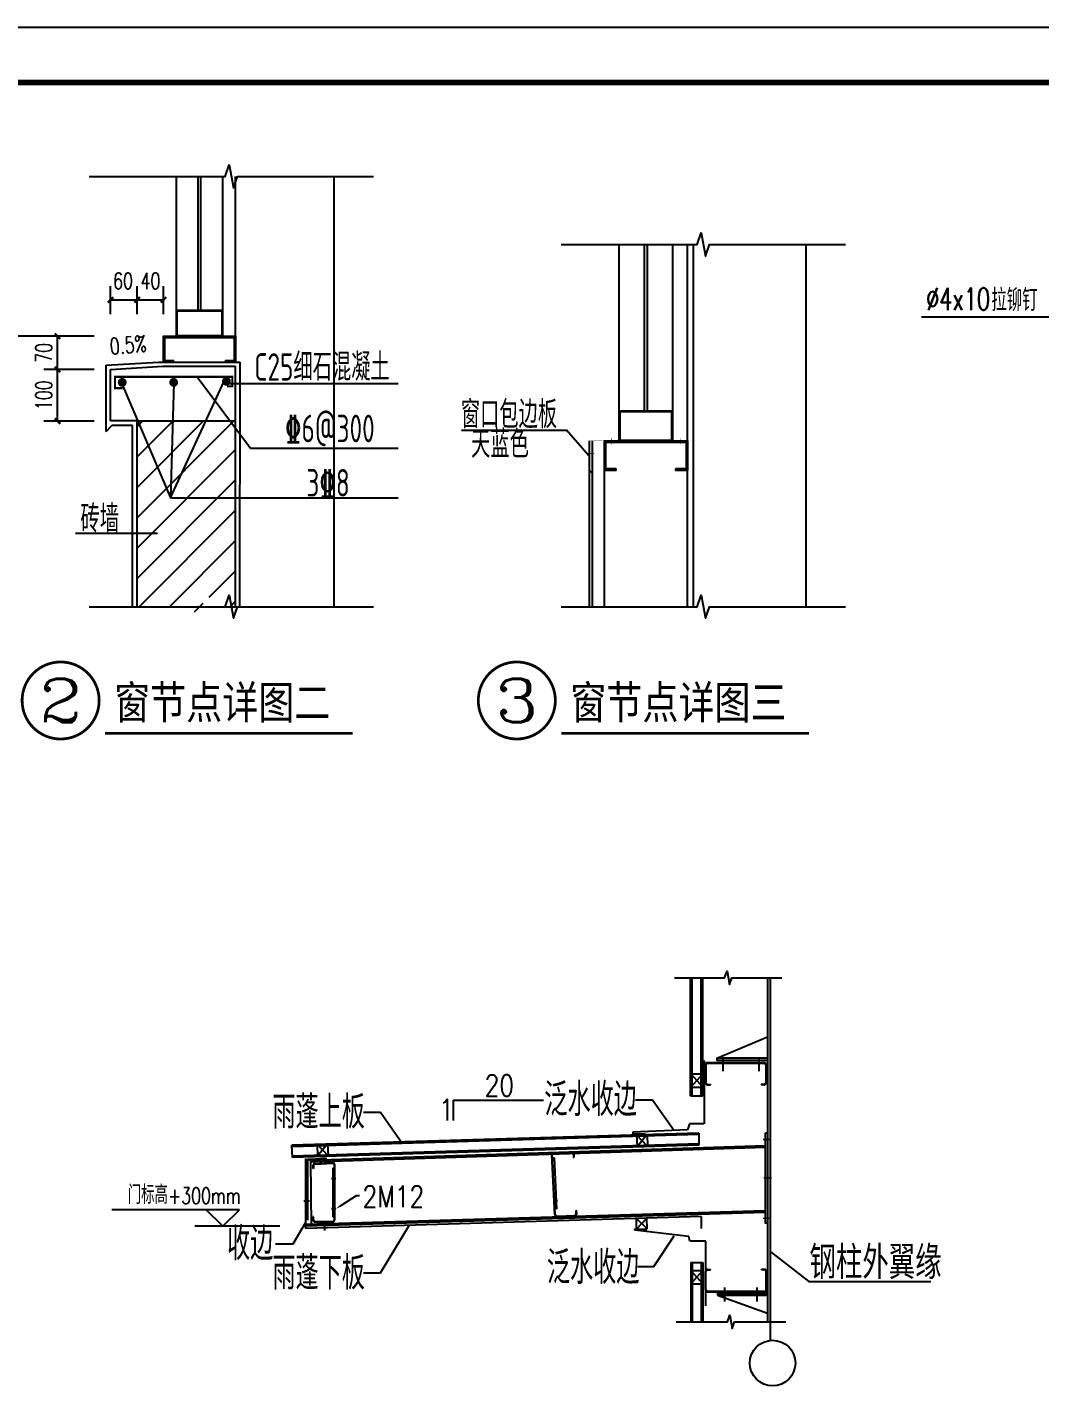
# Model space of a CAD drawing. Extents: x -266287 to 275962, y -324567 to 363765.
# Drawn here: x -177919 to -168724, y 149060 to 161509 of the extents above; entities that cross this region are included whole.
import ezdxf
from ezdxf.enums import TextEntityAlignment as Align

# ---------------------------------------------------------------- set-up
doc = ezdxf.new("R2010")
doc.units = 0
doc.header["$LTSCALE"] = 1000
doc.layers.get('0').update_dxf_attribs({"linetype": 'CONTINUOUS'})
doc.layers.get('Defpoints').update_dxf_attribs({"linetype": 'CONTINUOUS'})
for name, color, linetype in [('1002', 7, 'CONTINUOUS'), ('3', 7, 'CONTINUOUS'), ('AXIS', 3, 'CONTINUOUS'), ('dim', 7, 'CONTINUOUS'), ('DIM_ELEV', 3, 'CONTINUOUS'), ('DIM_IDEN', 3, 'CONTINUOUS'), ('DIM_SYMB', 3, 'CONTINUOUS'), ('PUB_DIM', 3, 'CONTINUOUS'), ('PUB_TEXT', 7, 'CONTINUOUS'), ('PUB_TITLE', 4, 'CONTINUOUS'), ('TEXT', 7, 'CONTINUOUS'), ('WINDOW', 4, 'CONTINUOUS'), ('节点', 112, 'CONTINUOUS')]:
    doc.layers.add(name, color=color, linetype=linetype)
doc.styles.add('-黑体', font='simhei.ttf', dxfattribs={"width": 0.8})
doc.styles.add('_HZTXT', font='txt.shx', dxfattribs={"width": 0.8, "bigfont": 'hztxt.shx'})
doc.styles.add('_TCH_DIM', font='SIMPLEX', dxfattribs={"bigfont": 'GBCBIG'})
doc.styles.add('_TCH_DIM_T3', font='SIMPLEX', dxfattribs={"width": 0.705882, "bigfont": 'GBCBIG'})
doc.styles.add('_TCH_LABEL', font='COMPLEX', dxfattribs={"bigfont": 'GBCBIG'})
doc.styles.add('CHINESE', font='ROMANS.SHX', dxfattribs={"width": 0.8, "bigfont": 'hztxt.shx'})
doc.styles.add('HZ', font='txt', dxfattribs={"bigfont": 'hztxt'})
doc.styles.get("Standard").update_dxf_attribs({"font": 'tssdeng.shx', "width": 0.7, "bigfont": 'hztxt.shx'})
doc.styles.add('TSSD_Norm', font='Tssdeng.shx', dxfattribs={"bigfont": 'hztxt.shx'})
doc.dimstyles.new('_TCH_ARCH&&50', dxfattribs={"dimtxt": 148.75, "dimasz": 50, "dimexe": 125, "dimexo": 150, "dimgap": 50, "dimtad": 1, "dimdec": 0, "dimzin": 0, "dimdsep": 46, "dimtxsty": '_TCH_DIM_T3', "dimblk": 'ARCHTICK', "dimcen": 0.09, "dimclrt": 7, "dimazin": 2, "dimtfac": 1, "dimtdec": 0, "dimtix": 1, "dimtmove": 2, "dimatfit": 3, "dimfxl": 0, "dimtolj": 1, "dimtzin": 0, "dimarcsym": 0})
doc.dimstyles.get("Standard").update_dxf_attribs({"dimscale": 100, "dimtxt": 3.5, "dimasz": 1, "dimexe": 2.5, "dimexo": 3, "dimgap": 1.5, "dimtad": 1, "dimdec": 0, "dimzin": 0, "dimdsep": 46, "dimtxsty": 'Standard', "dimblk": 'ARCHTICK', "dimcen": 0.09, "dimadec": 0, "dimazin": 0, "dimtfac": 1, "dimtdec": 0, "dimtix": 1, "dimtmove": 2, "dimatfit": 3, "dimfxl": 0, "dimtolj": 1, "dimtzin": 0, "dimarcsym": 0})

# ---------------------------------------------------------------- blocks, each defined once
blk = doc.blocks.new('_ArchTick')
at = {"color": 0, "linetype": 'ByBlock', "const_width": 0.4}
blk.add_lwpolyline([(-0.5, -0.5), (0.5, 0.5)], dxfattribs=at)
blk = doc.blocks.new('*D44')
at = {"layer": 'Defpoints', "color": 0}
for p in [(-177645, 158401), (-177163, 158401), (-177163, 157933)]:
    blk.add_point(p, dxfattribs=at)
at = {"layer": 'PUB_DIM', "color": 0, "lineweight": -2}
for p, q in [((-177313, 158401), (-177770, 158401)), ((-177645, 157933), (-177645, 158401)), ((-177313, 157933), (-177770, 157933))]:
    blk.add_line(p, q, dxfattribs=at)
at = {"layer": 'PUB_DIM', "color": 0, "lineweight": -2, "xscale": 50, "yscale": 50, "zscale": 50}
for p, rotation in [((-177645, 158401), 90), ((-177645, 157933), 270)]:
    blk.add_blockref('_ArchTick', p, dxfattribs=dict(at, rotation=rotation))
at = {"layer": 'PUB_DIM', "color": 7, "insert": (-177770, 158167), "char_height": 148.8, "attachment_point": 5, "rotation": 90, "style": '_TCH_DIM_T3'}
blk.add_mtext('\\A1;100', dxfattribs=at)
blk = doc.blocks.new('*D45')
at = {"layer": 'Defpoints', "color": 0}
for p in [(-177645, 158703), (-177163, 158703), (-177163, 158401)]:
    blk.add_point(p, dxfattribs=at)
at = {"layer": 'PUB_DIM', "color": 0, "lineweight": -2}
for p, q in [((-177313, 158703), (-177770, 158703)), ((-177645, 158401), (-177645, 158703)), ((-177313, 158401), (-177770, 158401))]:
    blk.add_line(p, q, dxfattribs=at)
at = {"layer": 'PUB_DIM', "color": 0, "lineweight": -2, "xscale": 50, "yscale": 50, "zscale": 50}
for p, rotation in [((-177645, 158703), 90), ((-177645, 158401), 270)]:
    blk.add_blockref('_ArchTick', p, dxfattribs=dict(at, rotation=rotation))
at = {"layer": 'PUB_DIM', "color": 7, "insert": (-177770, 158552), "char_height": 148.8, "attachment_point": 5, "rotation": 90, "style": '_TCH_DIM_T3'}
blk.add_mtext('\\A1;70', dxfattribs=at)
blk = doc.blocks.new('*D46')
at = {"layer": 'Defpoints', "color": 0}
for p in [(-176683, 159034), (-176923, 158753), (-176683, 158753)]:
    blk.add_point(p, dxfattribs=at)
at = {"layer": 'PUB_DIM', "color": 0, "lineweight": -2}
for p, q in [((-176923, 158903), (-176923, 159159)), ((-176683, 158903), (-176683, 159159)), ((-176923, 159034), (-176683, 159034))]:
    blk.add_line(p, q, dxfattribs=at)
at = {"layer": 'PUB_DIM', "color": 0, "lineweight": -2, "xscale": 50, "yscale": 50, "zscale": 50, "rotation": 180}
blk.add_blockref('_ArchTick', (-176923, 159034), dxfattribs=at)
at = {"layer": 'PUB_DIM', "color": 0, "lineweight": -2, "xscale": 50, "yscale": 50, "zscale": 50}
blk.add_blockref('_ArchTick', (-176683, 159034), dxfattribs=at)
at = {"layer": 'PUB_DIM', "color": 7, "insert": (-176801, 159206), "char_height": 148.8, "attachment_point": 5, "style": '_TCH_DIM_T3'}
blk.add_mtext('\\A1;40', dxfattribs=at)
blk = doc.blocks.new('*D47')
at = {"layer": 'Defpoints', "color": 0}
for p in [(-176923, 159034), (-177163, 158753), (-176923, 158753)]:
    blk.add_point(p, dxfattribs=at)
at = {"layer": 'PUB_DIM', "color": 0, "lineweight": -2}
for p, q in [((-177163, 158903), (-177163, 159159)), ((-176923, 158903), (-176923, 159159)), ((-177163, 159034), (-176923, 159034))]:
    blk.add_line(p, q, dxfattribs=at)
at = {"layer": 'PUB_DIM', "color": 0, "lineweight": -2, "xscale": 50, "yscale": 50, "zscale": 50, "rotation": 180}
blk.add_blockref('_ArchTick', (-177163, 159034), dxfattribs=at)
at = {"layer": 'PUB_DIM', "color": 0, "lineweight": -2, "xscale": 50, "yscale": 50, "zscale": 50}
blk.add_blockref('_ArchTick', (-176923, 159034), dxfattribs=at)
at = {"layer": 'PUB_DIM', "color": 7, "insert": (-177050, 159206), "char_height": 148.8, "attachment_point": 5, "style": '_TCH_DIM_T3'}
blk.add_mtext('\\A1;60', dxfattribs=at)

msp = doc.modelspace()

# ---------------------------------------------------------------- hatches: boundary and pattern name
at = {"layer": 'WINDOW'}
h = msp.add_hatch(dxfattribs=at)
h.set_pattern_fill('ANSI31', scale=1560, style=0)
h.set_pattern_definition([(45, (7305666.25, 10562822.92), (-137.8858223, 137.8858223), [])])
h.paths.add_polyline_path([(-176922.71834, 157933.44946), (-176922.71834, 156245.58978), (-176433.27212, 156245.58978), (-176321.0512, 156081.94981), (-176321.0512, 156409.22975), (-176208.83027, 156245.58978), (-176027.62805, 156245.58978), (-176027.62805, 157933.44946)])

# ---------------------------------------------------------------- linework, layer by layer
at = {"color": 4}
msp.add_line((-176737.53326, 156910.6308), (-177483.30781, 156910.6308), dxfattribs=at)
at = {"layer": '1002'}
for p in [(-173974.17483, 157850.45817), (-172819.87907, 157616.12461)]:
    msp.add_line(p, (-173021.22465, 157850.45817), dxfattribs=at)
at = {"layer": '3'}
for p, q in [((-176565.82805, 158702.97221), (-176565.82805, 160155.43888)), ((-176366.92805, 158936.97221), (-176366.92805, 160155.43888)), ((-176343.52805, 158936.97221), (-176343.52805, 160155.43888)), ((-176144.62805, 158702.97221), (-176144.62805, 160155.43888)), ((-176027.62805, 158468.97221), (-176027.62805, 160155.43888)), ((-175588.09236, 160155.43888), (-174974.31421, 160155.43888)), ((-175131.31445, 156245.58978), (-175131.31445, 160155.43888)), ((-172542.23024, 157753.20099), (-172542.23024, 159536.92631)), ((-172313.09744, 158022.76899), (-172313.09744, 159536.92631)), ((-172286.14064, 158022.76899), (-172286.14064, 159536.92631)), ((-172057.00784, 157753.20099), (-172057.00784, 159536.92631)), ((-171922.22384, 156245.58978), (-171922.22384, 159536.92631)), ((-171868.31024, 156245.58978), (-171868.31024, 159536.92631)), ((-170843.95184, 156245.58978), (-170843.95184, 159536.92631)), ((-177202.71834, 158439.00545), (-176727.8763, 158468.96252)), ((-177202.71834, 157836.2297), (-177202.71834, 158439.00545)), ((-177162.71834, 158401.44946), (-176687.8763, 158431.40653)), ((-177162.71834, 157933.44946), (-177162.71834, 158401.44946)), ((-176727.72272, 158468.97221), (-175987.47447, 158468.97221)), ((-176687.8763, 158431.40653), (-176027.62805, 158431.40653)), ((-176589.22805, 158468.97221), (-176589.22805, 158480.67221)), ((-176121.22805, 158480.67221), (-176121.22805, 158468.97221)), ((-176027.62805, 156245.58978), (-176027.62805, 158431.40653)), ((-175987.62805, 156245.58978), (-175987.47447, 158468.97221)), ((-177202.71834, 157836.2297), (-177152.05397, 157893.44946)), ((-176922.71834, 157933.44946), (-177162.71834, 157933.44946)), ((-176962.71834, 157893.44946), (-177152.05397, 157893.44946)), ((-176962.71834, 156245.58978), (-176962.71834, 157893.44946)), ((-176922.71834, 157933.44946), (-176027.62805, 157933.44946)), ((-176922.71834, 156245.58978), (-176922.71834, 157933.44946)), ((-172811.79824, 156245.58978), (-172811.79824, 157753.20099)), ((-172784.84144, 156245.58978), (-172784.84144, 157753.20099)), ((-172677.01424, 156245.58978), (-172677.01424, 157753.20099)), ((-172569.18704, 157483.63299), (-172569.18704, 157497.11139)), ((-172030.05104, 157497.11139), (-172030.05104, 157483.63299)), ((-172811.79824, 157483.63299), (-172784.84144, 157456.67619)), ((-177128.6419, 156245.58978), (-176433.27212, 156245.58978)), ((-176216.14836, 156245.58978), (-174854.67454, 156245.58978))]:
    msp.add_line(p, q, dxfattribs=at)
for points in [[(-176565.82805, 158702.97221), (-176144.62805, 158702.97221), (-176144.62805, 158936.97221), (-176565.82805, 158936.97221)], [(-176560.21205, 158708.58821), (-176150.24405, 158708.58821), (-176150.24405, 158931.35621), (-176560.21205, 158931.35621)], [(-172542.23024, 157753.20099), (-172057.00784, 157753.20099), (-172057.00784, 158022.76899), (-172542.23024, 158022.76899)], [(-172535.7606, 157759.67062), (-172063.47747, 157759.67062), (-172063.47747, 158016.29936), (-172535.7606, 158016.29936)]]:
    msp.add_lwpolyline(points, close=True, dxfattribs=at)
for points in [[(-176589.22805, 158468.97221), (-176682.82805, 158468.97221), (-176682.82805, 158702.97221), (-176027.62805, 158702.97221), (-176027.62805, 158468.97221), (-176121.22805, 158468.97221)], [(-176589.22805, 158480.67221), (-176671.12805, 158480.67221), (-176671.12805, 158691.27221), (-176039.32805, 158691.27221), (-176039.32805, 158480.67221), (-176121.22805, 158480.67221)], [(-172569.18704, 157483.63299), (-172677.01424, 157483.63299), (-172677.01424, 157753.20099), (-171922.22384, 157753.20099), (-171922.22384, 157483.63299), (-172030.05104, 157483.63299)], [(-172569.18704, 157497.11139), (-172663.53584, 157497.11139), (-172663.53584, 157739.72259), (-171935.70224, 157739.72259), (-171935.70224, 157497.11139), (-172030.05104, 157497.11139)]]:
    msp.add_lwpolyline(points, dxfattribs=at)
at = {"layer": '3', "const_width": 5.39136}
for points in [[(-171922.22384, 157753.20099), (-172811.79824, 157753.20099), (-172811.79824, 157483.63299), (-172784.84144, 157456.67619)], [(-172613.63157, 157775.91084), (-172613.63157, 157720.14345)], [(-171985.6065, 157775.91084), (-171985.6065, 157720.14345)], [(-172845.00485, 157638.88241), (-172770.0666, 157638.88241)]]:
    msp.add_lwpolyline(points, dxfattribs=at)
at = {"layer": 'AXIS'}
msp.add_line((-168026.1266, 158875.66856), (-169796.34928, 158875.66856), dxfattribs=at)
at = {"layer": 'dim', "color": 0}
for p, q in [((-174051.52369, 151761.75968, 0), (-174051.52369, 151577.04861, 0)), ((-174051.52369, 151761.75968, 0), (-173230.7539, 151761.75968, 0)), ((-172395.22592, 151766.07372, 0), (-172239.62925, 151766.07372, 0)), ((-172239.62925, 151766.07372, 0), (-172044.13731, 151487.31186, 0)), ((-174865.91536, 151651.67469, 0), (-174710.31869, 151651.67469, 0)), ((-174710.31869, 151651.67469, 0), (-174514.82675, 151372.91283, 0)), ((-175066.45312, 150806.97556, 0), (-174929.33561, 150894.40966, 0)), ((-174929.33561, 150894.40966, 0), (-174900.69236, 150894.40966, 0)), ((-175503.53027, 150456.40092, 0), (-175392.97212, 150646.5727, 0)), ((-174710.31869, 150194.58275, 0), (-174452.04287, 150624.08261, 0)), ((-172227.08006, 150250.73307, 0), (-172044.71139, 150529.49493, 0)), ((-175666.46362, 150456.40092, 0), (-175503.53027, 150456.40092, 0)), ((-174865.91536, 150194.58275, 0), (-174710.31869, 150194.58275, 0)), ((-172374.02528, 150250.73307, 0), (-172227.08006, 150250.73307, 0)), ((-170818.83197, 150114.14529, 0), (-169710.63197, 150114.14529, 0))]:
    msp.add_line(p, q, dxfattribs=at)
at = {"layer": 'DIM_ELEV'}
for p, q in [((-177770.35298, 158702.97221), (-178270.35298, 158702.97221)), ((-175993.5704, 150766.82159), (-177150.98304, 150766.82159)), ((-176143.5704, 150616.82159), (-176293.5704, 150766.82159)), ((-176143.5704, 150616.82159), (-175993.5704, 150766.82159)), ((-175624.87088, 150616.82159, 0), (-176397.86673, 150616.82159, 0))]:
    msp.add_line(p, q, dxfattribs=at)
at = {"layer": 'DIM_IDEN', "const_width": 25}
for points in [[(-177267.1217, 155393.57674, 1), (-177967.1217, 155393.57674, 1)], [(-173122.80011, 155393.57674, 1), (-173822.80011, 155393.57674, 1)]]:
    msp.add_lwpolyline(points, format="xyb", close=True, dxfattribs=at)
at = {"layer": 'DIM_SYMB'}
for points in [[(-177357.30927, 160155.43888), (-176122.73082, 160155.43888), (-176084.51394, 160260.43888), (-176047.48528, 160050.43888), (-176010.23082, 160155.43888), (-174775.65236, 160155.43888)], [(-173069.94666, 159536.92631), (-171835.3682, 159536.92631), (-171797.15133, 159641.92631), (-171760.12266, 159431.92631), (-171722.8682, 159536.92631), (-170488.28975, 159536.92631)], [(-177357.30927, 156245.58978), (-176122.73082, 156245.58978), (-176084.51394, 156350.58978), (-176047.48528, 156140.58978), (-176010.23082, 156245.58978), (-174775.65236, 156245.58978)], [(-173069.94666, 156245.58978), (-171835.3682, 156245.58978), (-171797.15133, 156350.58978), (-171760.12266, 156140.58978), (-171722.8682, 156245.58978), (-170488.28975, 156245.58978)]]:
    msp.add_lwpolyline(points, dxfattribs=at)
msp.add_lwpolyline([(-176772.63579, 158517.49811, 0, 0, 0), (-177056.98304, 158492.45618, 40, 0, 0), (-177206.40471, 158479.29689, 0, 0, 0)], format="xyseb", dxfattribs=at)
at = {"layer": 'PUB_DIM'}
for p, q in [((-177057.52263, 158263.83612), (-176617.49014, 157235.19028)), ((-176617.49014, 157235.19028), (-176131.12253, 158293.9032)), ((-176589.89488, 158283.88195), (-176617.49014, 157235.19028)), ((-176376.9023, 158334.04538), (-175891.92546, 157685.70246)), ((-175891.92546, 157685.70246), (-174758.62713, 157685.70246)), ((-175388.94993, 157685.70246), (-174551.65128, 157685.70246)), ((-176617.49014, 157235.19028), (-174551.65128, 157235.19028))]:
    msp.add_line(p, q, dxfattribs=at)
for points, const_width in [([(-177053.07184, 158231.66482), (-177122.99253, 158231.66482), (-177122.99253, 158334.04538), (-176056.74195, 158334.04538), (-176056.74195, 158247.91554), (-176107.15118, 158247.91554)], 20), ([(-177212.78245, 155095.39948), (-174964.14012, 155095.39948)], 26.25), ([(-173068.46085, 155095.39948), (-170819.81853, 155095.39948)], 26.25)]:
    msp.add_lwpolyline(points, dxfattribs=dict(at, const_width=const_width))
at = {"layer": 'PUB_DIM', "const_width": 40}
for points in [[(-177077.52263, 158283.83612, 1), (-177037.52263, 158283.83612, 1)], [(-176609.89488, 158283.88195, 1), (-176569.89488, 158283.88195, 1)], [(-176131.12253, 158293.9032, 1), (-176091.12253, 158293.9032, 1)]]:
    msp.add_lwpolyline(points, format="xyb", close=True, dxfattribs=at)
at = {"layer": 'PUB_TITLE'}
msp.add_lwpolyline([(-195865.20461, 140509.34124), (-158715.20461, 140509.34124), (-158715.20461, 161509.34124), (-195865.20461, 161509.34124)], close=True, dxfattribs=at)
msp.add_lwpolyline([(-195865.20461, 140509.34124), (-158715.20461, 140509.34124), (-158715.20461, 161509.34124), (-195865.20461, 161509.34124)], close=True, dxfattribs=at)
at = {"layer": 'PUB_TITLE', "const_width": 50}
msp.add_lwpolyline([(-194615.20461, 141009.34124), (-159215.20461, 141009.34124), (-159215.20461, 161009.34124), (-194615.20461, 161009.34124)], close=True, dxfattribs=at)
msp.add_lwpolyline([(-194615.20461, 141009.34124), (-159215.20461, 141009.34124), (-159215.20461, 161009.34124), (-194615.20461, 161009.34124)], close=True, dxfattribs=at)
at = {"layer": 'WINDOW', "color": 83}
msp.add_line((-176150.2299, 158275.17537), (-174551.65128, 158275.17537), dxfattribs=at)
at = {"layer": '节点', "color": 0}
for p, q in [((-171893.88936, 151800.26108, 0), (-171893.88936, 152874.72341, 0)), ((-171878.9354, 151800.26108, 0), (-171878.9354, 152874.72341, 0)), ((-171796.71855, 151800.26108, 0), (-171796.71855, 152874.72341, 0)), ((-171784.26997, 151800.26108, 0), (-171784.26997, 152874.72341, 0)), ((-171194.03477, 152874.72341, 0), (-171194.03477, 149746.82496, 0)), ((-171170.65766, 152874.72341, 0), (-171170.65766, 149579.53951, 0)), ((-171654.63682, 152142.96152, 0), (-171194.03477, 152337.16873, 0)), ((-171194.03477, 152142.96152, 0), (-171654.63682, 152142.96152, 0)), ((-171654.63682, 152142.96152, 0), (-171654.63682, 152122.18352, 0)), ((-171600.09994, 152154.01536, 0), (-171600.09994, 152024.44126, 0)), ((-171275.65042, 152154.01536, 0), (-171275.65042, 152024.44126, 0)), ((-171771.35577, 152122.19112, 0), (-171771.35577, 151547.40531, 0)), ((-171759.43582, 152083.85872, 0), (-171759.43582, 151920.52361, 0)), ((-171755.54689, 152083.85872, 0), (-171755.54689, 151920.52361, 0)), ((-171739.99116, 152103.30337, 0), (-171226.81569, 152103.30337, 0)), ((-171739.99116, 152099.41444, 0), (-171226.81569, 152099.41444, 0)), ((-171194.03477, 152122.18352, 0), (-171654.63682, 152122.18352, 0)), ((-171211.25997, 152083.85872, 0), (-171211.25997, 151920.52361, 0)), ((-171207.37103, 152083.85872, 0), (-171207.37103, 151920.52361, 0)), ((-171892.97564, 152000.54385, 0), (-171784.26997, 152000.54385, 0)), ((-171892.97564, 152000.54385, 0), (-171784.26997, 151879.57291, 0)), ((-171784.26997, 152000.54385, 0), (-171892.97564, 151879.57291, 0)), ((-171739.99116, 151904.96789, 0), (-171712.76864, 151904.96789, 0)), ((-171739.99116, 151901.07896, 0), (-171712.76864, 151901.07896, 0)), ((-171712.76864, 151904.96789, 0), (-171712.76864, 151901.07896, 0)), ((-171226.81569, 151904.96789, 0), (-171254.03821, 151904.96789, 0)), ((-171254.03821, 151904.96789, 0), (-171254.03821, 151901.07896, 0)), ((-171226.81569, 151901.07896, 0), (-171254.03821, 151901.07896, 0)), ((-171893.88936, 151800.26108, 0), (-171784.26997, 151800.26108, 0)), ((-171892.97564, 151879.57291, 0), (-171784.26997, 151879.57291, 0)), ((-171902.62659, 151546.04249, 0), (-171923.53952, 151492.72281, 0)), ((-171772.71859, 151546.04249, 0), (-171902.62659, 151546.04249, 0)), ((-171817.93285, 151463.42848, 0), (-175515.35492, 151352.14037, 0)), ((-171817.93768, 151449.80597, 0), (-175514.94527, 151338.53035, 0)), ((-171923.53952, 151492.72281, 0), (-172418.27023, 151470.52538, 0)), ((-172418.27023, 151470.52538, 0), (-172417.97382, 151457.27085, 0)), ((-172416.58175, 151455.96609, 0), (-172417.97382, 151457.27085, 0)), ((-172416.58175, 151455.96609, 0), (-172307.15328, 151460.60538, 0)), ((-172384.83703, 151446.21087, 0), (-172380.46459, 151337.13447, 0)), ((-172384.83703, 151446.21087, 0), (-172285.45154, 151340.1487, 0)), ((-172289.82398, 151449.22511, 0), (-172380.46459, 151337.13447, 0)), ((-172289.82398, 151449.22511, 0), (-172285.45154, 151340.1487, 0)), ((-171817.93285, 151463.42848, 0), (-171818.00974, 151353.76238, 0)), ((-175512.05716, 151242.57608, 0), (-175515.35492, 151352.14039, 0)), ((-171818.00491, 151365.14279, 0), (-175512.39938, 151253.94602, 0)), ((-171818.00974, 151353.76238, 0), (-175512.05716, 151242.57608, 0)), ((-175346.16194, 151216.32695, 0), (-171215.15521, 151349.27758, 0)), ((-175339.42997, 151200.88172, 0), (-171215.15521, 151333.61569, 0)), ((-175287.674, 151361.34344, 0), (-175283.30373, 151252.32116, 0)), ((-175187.9199, 151254.86303, 0), (-175287.674, 151361.34344, 0)), ((-175192.29017, 151363.88531, 0), (-175283.30373, 151252.32116, 0)), ((-175192.29017, 151363.88531, 0), (-175187.9199, 151254.86303, 0)), ((-173127.32005, 150722.01272, 0), (-173154.0293, 151264.5307, 0)), ((-173123.4995, 150722.20081, 0), (-173150.20875, 151264.71879, 0)), ((-173134.4805, 151279.28723, 0), (-172974.01067, 151283.94757, 0)), ((-173134.37287, 151283.11089, 0), (-172973.90304, 151287.77123, 0)), ((-172958.58107, 151268.77685, 0), (-172958.35454, 151242.00157, 0)), ((-172954.75603, 151268.80921, 0), (-172954.5295, 151242.03393, 0)), ((-175392.97212, 151232.89705, 0), (-175392.97212, 150596.54853, 0)), ((-175378.90027, 151206.23023, 0), (-175378.70298, 150671.11713, 0)), ((-175375.0751, 151206.23276, 0), (-175374.8779, 150671.26127, 0)), ((-175359.78705, 151224.66028, 0), (-175199.51187, 151233.83371, 0)), ((-175359.78705, 151220.83511, 0), (-175199.51187, 151230.00853, 0)), ((-175346.16194, 151216.32695, 0), (-175341.31772, 150618.36823, 0)), ((-175324.97066, 151166.7158, 0), (-175324.95296, 151139.93957, 0)), ((-175321.12779, 151139.94209, 0), (-175324.95296, 151139.93957, 0)), ((-175321.14548, 151166.71832, 0), (-175321.12779, 151139.94209, 0)), ((-175305.85744, 151185.14585, 0), (-175145.58226, 151194.31927, 0)), ((-175305.85744, 151181.32067, 0), (-175145.58226, 151190.4941, 0)), ((-175144.93447, 151145.07046, 0), (-175130.27496, 151145.08015, 0)), ((-175144.93447, 151145.07046, 0), (-175144.93447, 150701.83591, 0)), ((-175129.95111, 150675.18454, 0), (-175130.28156, 151175.19339, 0)), ((-175126.12589, 150675.12475, 0), (-175126.4564, 151175.21867, 0)), ((-173134.17745, 151237.21445, 0), (-173148.82127, 151236.53622, 0)), ((-173134.17745, 151237.21445, 0), (-173112.43393, 150774.36384, 0)), ((-172958.35454, 151242.00157, 0), (-172954.5295, 151242.03393, 0)), ((-175118.16207, 151048.17807, 0), (-175156.11696, 151048.15299, 0)), ((-173155.42917, 151119.06816, 0), (-173117.51492, 151120.82416, 0)), ((-175356.93419, 150845.38212, 0), (-175406.2259, 150843.89158, 0)), ((-175118.16207, 150774.00293, 0), (-175156.11696, 150773.97784, 0)), ((-173142.56333, 150845.19504, 0), (-173104.64907, 150846.95104, 0)), ((-173112.43393, 150774.36384, 0), (-173127.07684, 150773.66625, 0)), ((-171215.15521, 150756.98989, 0), (-175392.97212, 150631.89707, 0)), ((-171215.15521, 150741.91436, 0), (-175392.97212, 150616.82159, 0)), ((-171797.68998, 150704.73328, 0), (-175392.97212, 150596.54853, 0)), ((-175321.22896, 150702.41523, 0), (-175325.05413, 150702.4127, 0)), ((-175325.03644, 150675.63647, 0), (-175325.05413, 150702.4127, 0)), ((-175321.21126, 150675.639, 0), (-175321.22896, 150702.41523, 0)), ((-175305.90046, 150660.4015, 0), (-175145.24305, 150660.4015, 0)), ((-175305.90046, 150656.57632, 0), (-175145.24305, 150656.57632, 0)), ((-175217.13813, 150579.05012, 0), (-175217.13813, 150656.57632, 0)), ((-175144.93447, 150701.83591, 0), (-175130.27496, 150701.82622, 0)), ((-173107.46493, 150707.67099, 0), (-172947.00186, 150715.57091, 0)), ((-173107.27683, 150703.85044, 0), (-172946.81377, 150711.75036, 0)), ((-172933.78869, 150758.34932, 0), (-172929.96814, 150758.53742, 0)), ((-172932.47204, 150731.60548, 0), (-172933.78869, 150758.34932, 0)), ((-172928.65149, 150731.79357, 0), (-172929.96814, 150758.53742, 0)), ((-172384.42847, 150590.96816, 0), (-172385.82605, 150687.03582, 0)), ((-172289.39254, 150593.14463, 0), (-172385.62285, 150687.04194, 0)), ((-172384.42847, 150590.96816, 0), (-172290.60746, 150689.90102, 0)), ((-172289.3778, 150592.13174, 0), (-172290.60746, 150689.90102, 0)), ((-171797.13483, 150704.74999, 0), (-171797.21173, 150595.08389, 0)), ((-172399.80764, 150580.89636, 0), (-172399.56554, 150591.72221, 0)), ((-171911.01194, 150523.49614, 0), (-172399.80764, 150580.89636, 0)), ((-172399.43017, 150592.09902, 0), (-172290.41474, 150587.47724, 0)), ((-172384.42847, 150590.96816, 0), (-172289.3778, 150592.13174, 0)), ((-171899.90424, 150479.86938, 0), (-171911.01194, 150523.49614, 0)), ((-171756.02786, 150479.86938, 0), (-171899.90424, 150479.86938, 0)), ((-171756.02786, 149893.36869, 0), (-171756.02786, 150479.86938, 0)), ((-171893.25732, 150285.70541, 0), (-171893.25732, 149748.59938, 0)), ((-171893.25732, 150285.70541, 0), (-171783.63793, 150285.70541, 0)), ((-171880.35034, 150287.20765, 0), (-171880.35034, 149748.59938, 0)), ((-171798.04819, 150285.70541, 0), (-171798.04819, 149748.59938, 0)), ((-171783.63793, 150285.70541, 0), (-171783.63793, 149748.59938, 0)), ((-171892.3436, 150214.93219, 0), (-171783.63793, 150214.93219, 0)), ((-171783.63793, 150093.96126, 0), (-171892.3436, 150214.93219, 0)), ((-171892.3436, 150093.96126, 0), (-171783.63793, 150214.93219, 0)), ((-171759.43582, 150041.5163, 0), (-171759.43582, 150204.8514, 0)), ((-171755.54689, 150041.5163, 0), (-171755.54689, 150204.8514, 0)), ((-171739.99116, 150224.29605, 0), (-171712.76864, 150224.29605, 0)), ((-171739.99116, 150220.40712, 0), (-171712.76864, 150220.40712, 0)), ((-171712.76864, 150220.40712, 0), (-171712.76864, 150224.29605, 0)), ((-171221.76116, 150224.29605, 0), (-171248.98368, 150224.29605, 0)), ((-171248.98368, 150220.40712, 0), (-171248.98368, 150224.29605, 0)), ((-171221.76116, 150220.40712, 0), (-171248.98368, 150220.40712, 0)), ((-171206.20544, 150041.5163, 0), (-171206.20544, 150204.8514, 0)), ((-171202.31651, 150041.5163, 0), (-171202.31651, 150204.8514, 0)), ((-171892.3436, 150093.96126, 0), (-171783.63793, 150093.96126, 0)), ((-171739.99116, 150025.96057, 0), (-171221.76116, 150025.96057, 0)), ((-171739.99116, 150022.07164, 0), (-171221.76108, 150022.07164, 0)), ((-171586.62332, 150059.07676, 0), (-171586.62332, 149931.94056, 0)), ((-171293.61923, 150059.07676, 0), (-171293.61923, 149931.94056, 0)), ((-171649.55221, 150007.90629, 0), (-171194.03477, 150007.90629, 0)), ((-171649.55221, 150007.90629, 0), (-171649.55221, 149991.42987, 0)), ((-171649.55221, 149991.42987, 0), (-171194.03477, 149826.93004, 0)), ((-171649.55221, 149991.42987, 0), (-171194.03477, 149991.42987, 0))]:
    msp.add_line(p, q, dxfattribs=at)
at = {"layer": '节点', "color": 0, "elevation": 0}
for points in [[(-172039.25508, 152874.72341), (-171585.33319, 152874.72341), (-171563.17708, 152935.59683), (-171541.70983, 152813.84998), (-171520.11167, 152874.72341), (-171066.18978, 152874.72341)], [(-172025.00584, 149748.59938), (-171559.23761, 149748.59938), (-171537.0815, 149809.4728), (-171515.61424, 149687.72595), (-171494.01609, 149748.59938), (-171028.24785, 149748.59938)]]:
    msp.add_lwpolyline(points, dxfattribs=at)
at = {"layer": '节点', "color": 0, "const_width": 14.45849, "elevation": 0}
for points in [[(-171235.11311, 151404.03174), (-171160.21992, 151404.03174)], [(-171231.76107, 151055.66785), (-171156.86788, 151055.66785)], [(-171235.11311, 150688.19443), (-171160.21992, 150688.19443)]]:
    msp.add_lwpolyline(points, dxfattribs=at)
at = {"layer": '节点', "color": 0, "elevation": 0}
msp.add_lwpolyline([(-171215.15521, 151465.29214), (-171194.31448, 151465.29214), (-171194.31448, 150646.04357), (-171215.15521, 150646.04357)], close=True, dxfattribs=at)
at = {"layer": '节点', "color": 0}
msp.add_circle((-171148.88754, 149373.38994, 0), 207.29588, dxfattribs=at)
for centre, radius, start, end in [((-171739.99116, 152083.85872, 0), 19.44466, 90, 180), ((-171739.99116, 152083.85872, 0), 15.55572, 90, 180), ((-171226.81569, 152083.85872, 0), 19.44466, 0, 90), ((-171226.81569, 152083.85872, 0), 15.55572, 0, 90), ((-171739.99116, 151920.52361, 0), 19.44466, 180, 270), ((-171739.99116, 151920.52361, 0), 15.55572, 180, 270), ((-171226.81569, 151920.52361, 0), 15.55572, 270, 0), ((-171226.81569, 151920.52361, 0), 19.44466, 270, 0), ((-173134.91099, 151263.99258, 0), 19.12588, 88.387729682, 178.387729684), ((-173134.91099, 151263.99258, 0), 15.30071, 88.387729682, 178.387729684), ((-172973.88123, 151268.64741, 0), 19.12588, 0.484725084, 90.484725084), ((-172973.88123, 151268.64741, 0), 15.30071, 0.484725084, 90.484725084), ((-175359.78705, 151205.5344, 0), 19.12588, 90, 180), ((-175359.78705, 151205.5344, 0), 15.30071, 90, 180), ((-175305.85744, 151166.01997, 0), 19.12588, 90, 180), ((-175305.85744, 151166.01997, 0), 15.30071, 90, 180), ((-175145.58226, 151175.19339, 0), 19.12588, 0, 90), ((-175145.58226, 151175.19339, 0), 15.30071, 0, 90), ((-175305.90046, 150675.70221, 0), 19.12588, 180, 270), ((-175305.90046, 150675.70221, 0), 15.30071, 180, 270), ((-175145.24305, 150675.70221, 0), 19.12588, 270, 0), ((-175145.24305, 150675.70221, 0), 15.30071, 270, 0), ((-173108.2173, 150722.95318, 0), 19.12588, 182.818511344, 272.818511346), ((-173108.2173, 150722.95318, 0), 15.30071, 182.818511344, 272.818511346), ((-172947.75423, 150730.8531, 0), 15.30071, 272.818511346, 2.818511344), ((-172947.75423, 150730.8531, 0), 19.12588, 272.818511346, 2.818511344), ((-171739.99116, 150204.8514, 0), 19.44466, 90, 180), ((-171739.99116, 150204.8514, 0), 15.55572, 90, 180), ((-171221.76116, 150204.8514, 0), 19.44466, 0, 90), ((-171221.76116, 150204.8514, 0), 15.55572, 0, 90), ((-171739.99116, 150041.5163, 0), 19.44466, 180, 270), ((-171739.99116, 150041.5163, 0), 15.55572, 180, 270), ((-171221.76116, 150041.5163, 0), 15.55572, 270, 0), ((-171221.76116, 150041.5163, 0), 19.44466, 270, 0)]:
    msp.add_arc(centre, radius, start, end, dxfattribs=at)
msp.add_point((-171784.26997, 152010.47848, 0), dxfattribs=at)
msp.add_solid([(-175060.95768, 150798.35741, 0), (-175118.16207, 150774.00293, 0), (-175071.94856, 150815.59372, 0)], dxfattribs=at)

# ---------------------------------------------------------------- texts
at = {"color": 4}
for s, height, style, width, p in [('C25细石混凝土', 250, 'TSSD_Norm', 0.7, (-175857.79189, 158298.98529)), ('窗口包边板', 250, 'HZ', 0.7, (-173981.7533, 157867.32775)), ('%%1326@300', 250, 'TSSD_Norm', 0.7, (-175579.03035, 157740.08628)), ('天蓝色', 250, 'HZ', 0.7, (-173888.14108, 157598.24961)), ('3%%1328', 250, 'TSSD_Norm', 0.7, (-175384.16255, 157246.85894)), ('砖墙', 250, 'TSSD_Norm', 0.7, (-177436.42271, 156919.41008)), ('窗节点详图二', 300, '-黑体', 0.8, (-177131.06273, 155226.34076)), ('窗节点详图三', 300, '-黑体', 0.8, (-172986.74114, 155226.34076))]:
    msp.add_text(s, height=height, dxfattribs=dict(at, style=style, width=width)).set_placement(p)
at = {"layer": 'dim', "color": 0, "style": 'CHINESE', "width": 0.8}
for s, height, p in [('20', 194.213955, (-173764.46625, 151896.51302, 0)), ('1', 194.21395, (-174179.37048, 151674.15559, 0)), ('2M12', 194.213955, (-174874.12366, 150885.91027, 0))]:
    msp.add_text(s, height=height, dxfattribs=at).set_placement(p, align=Align.MIDDLE_LEFT)
at = {"layer": 'DIM_ELEV', "color": 7, "style": '_TCH_DIM'}
msp.add_text('门标高', height=168.794326, dxfattribs=at).set_placement((-177007.19049, 150819.32159))
at = {"layer": 'DIM_ELEV', "color": 7, "style": '_TCH_DIM', "width": 0.705882}
msp.add_text('+300mm', height=148.75, dxfattribs=at).set_placement((-176638.57346, 150819.32159))
at = {"layer": 'PUB_TEXT', "style": '_TCH_DIM', "width": 0.705882}
msp.add_text('0.5%', height=148.75, rotation=5.032947854, dxfattribs=at).set_placement((-177163.47055, 158535.78122))
at = {"layer": 'PUB_TEXT', "style": '_TCH_LABEL', "width": 1.5}
for s, p, p2 in [('2', (-177815.1116, 155195.58685), (-177419.1318, 155195.58685)), ('3', (-173670.79001, 155195.58685), (-173274.81021, 155195.58685))]:
    msp.add_text(s, height=395.9798, dxfattribs=at).set_placement(p, p2, align=Align.FIT)
at = {"layer": 'TEXT', "style": '_HZTXT', "width": 0.7}
for s, p in [('%%c4x10', (-169754.49596, 158941.62074)), ('拉铆钉', (-169162.05121, 158931.79668))]:
    msp.add_text(s, height=200, dxfattribs=at).set_placement(p)
for s, p in [('泛水收边', (-173222.3496, 151767.83596, 0)), ('雨蓬上板', (-175693.03904, 151653.43693, 0)), ('收边', (-176105.20596, 150458.16316, 0)), ('泛水收边', (-173199.06766, 150242.04024, 0)), ('雨蓬下板', (-175693.03904, 150190.76628, 0))]:
    msp.add_text(s, height=300, dxfattribs=at).set_placement(p, align=Align.MIDDLE_LEFT)
at = {"layer": 'TEXT', "insert": (-170813.90623, 150286.16274, 0), "char_height": 300, "attachment_point": 4, "style": '_HZTXT'}
msp.add_mtext('钢柱外翼缘', dxfattribs=at)

# ---------------------------------------------------------------- dimensions: what is measured, and where the dimension line sits
at = {"layer": 'PUB_DIM'}
for base, p1, p2, text, picture, middle in [((-176922.71834, 159033.81755), (-177162.71834, 158753.49887), (-176922.71834, 158753.49887), '60', '*D47', (-177049.63862, 159206.31755)), ((-176682.82805, 159033.81755), (-176922.71834, 158753.49887), (-176682.82805, 158753.49887), '40', '*D46', (-176801.24709, 159206.31755))]:
    dim = msp.add_linear_dim(base=base, p1=p1, p2=p2, angle=0, text=text, dimstyle='_TCH_ARCH&&50', dxfattribs=at)
    dim.commit()
    dim.dimension.update_dxf_attribs({"geometry": picture, "text_midpoint": middle, "dimtype": 129})
for p1, p2, text, picture, middle in [((-177162.71834, 158401.44946), (-177162.71834, 158702.97221), '70', '*D45', (-177769.72798, 158552.21083)), ((-177162.71834, 157933.44946), (-177162.71834, 158401.44946), '100', '*D44', (-177769.72798, 158167.44946))]:
    dim = msp.add_aligned_dim(p1=p1, p2=p2, distance=482.63464, text=text, dimstyle='_TCH_ARCH&&50', dxfattribs=at)
    dim.commit()
    dim.dimension.update_dxf_attribs({"geometry": picture, "text_midpoint": middle})

# ---------------------------------------------------------------- leaders
at = {"layer": 'dim', "color": 0}
msp.add_leader([(-171170.65766, 150387.87506, 0), (-170818.83197, 150114.14529, 0)], dimstyle='Standard', override={"dimscale": 5}, dxfattribs=at)

doc.saveas('drawing.dxf')
